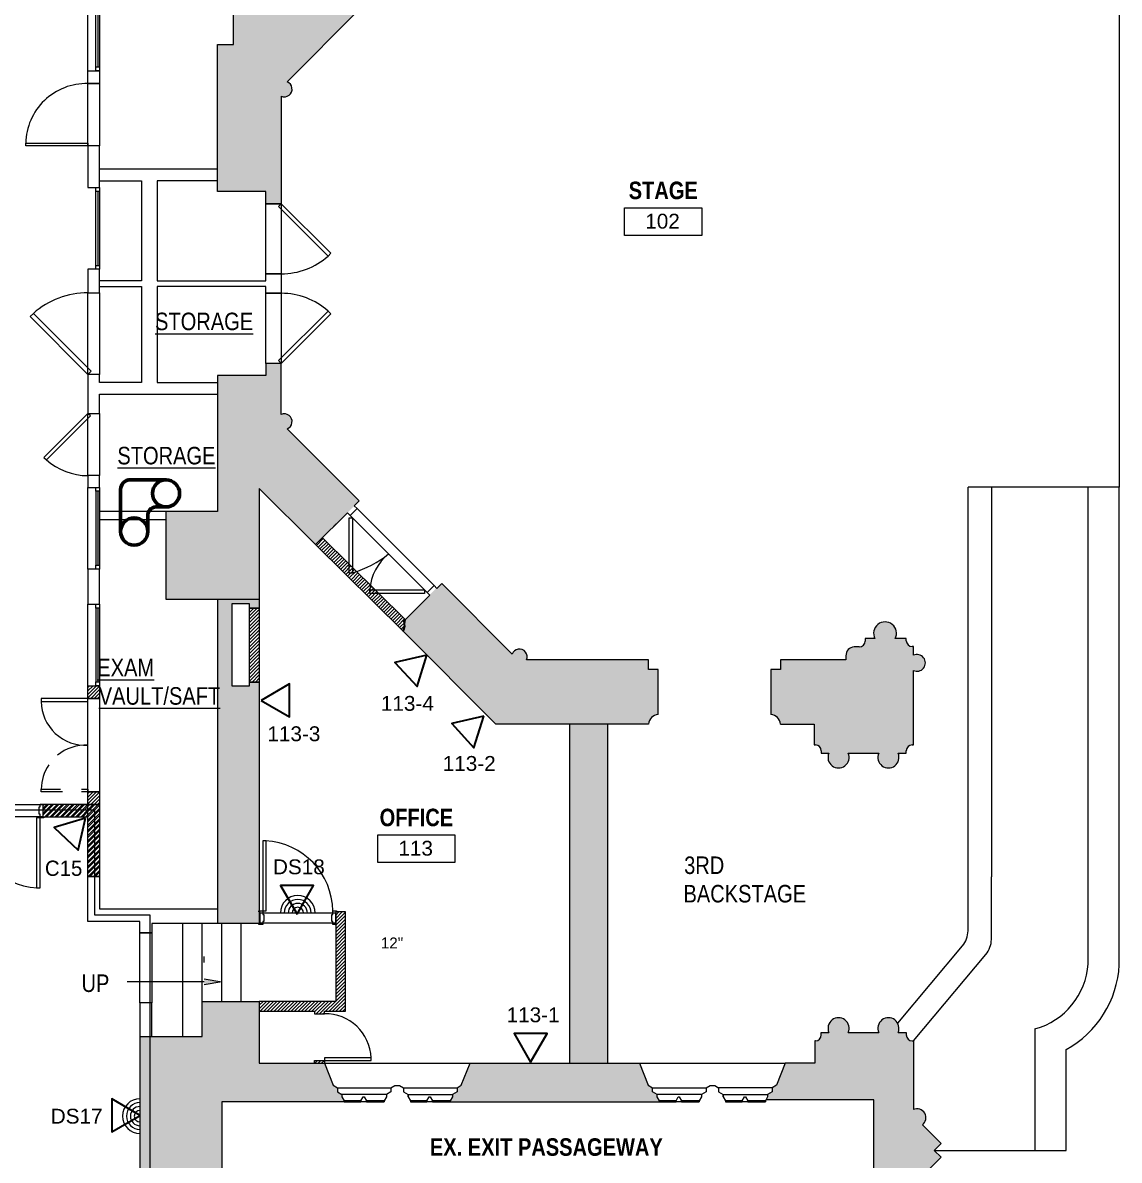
# Model space of a CAD drawing. Header units: inches. Extents: x 891 to 14187, y -1169 to 3232.
# Drawn here: x 5158 to 5721, y 1661 to 2245 of the extents above; entities that cross this region are included whole.
import ezdxf

# ---------------------------------------------------------------- set-up
doc = ezdxf.new("R2010")
doc.units = ezdxf.units.IN
doc.header["$MEASUREMENT"] = 0
doc.linetypes.add('IMPORT-IMPORT-HIDDEN2', pattern=[0.1875, 0.125, -0.0625])
doc.linetypes.add('IMPORT-IMPORT-PHANTOM2', pattern=[1.25, 0.625, -0.125, 0.125, -0.125, 0.125, -0.125])
doc.layers.add('_DROPS_IDFS', color=7, linetype='Continuous')
for name, color, linetype, lineweight in [('_OPTEC_LAYER', 1, 'Continuous', 30), ('A-ANNO-RM TAG', 7, 'Continuous', 9), ('A-DETL-WIDE', 214, 'Continuous', 50), ('A-DOOR', 7, 'Continuous', 9), ('A-DOOR-EXG', 7, 'Continuous', 9), ('A-DOOR-HEAD', 7, 'IMPORT-IMPORT-HIDDEN2', 9), ('A-Hatch', 7, 'Continuous', 9), ('A-HATCH-1HR', 7, 'Continuous', 9), ('A-HATCH-2 HR', 7, 'Continuous', 9), ('A-STAIR', 7, 'Continuous', 9), ('A-STAIR-EX_G', 7, 'Continuous', 9), ('A-WALL-INT NEW', 7, 'Continuous', 9), ('EX-EXT-CORE', 7, 'Continuous', 9), ('EX-Windows', 7, 'Continuous', 9), ('G-ANNO-TEXT', 7, 'Continuous', 9), ('MUC-LOW_WALL', 7, 'Continuous', 9), ('MUC-Text', 7, 'Continuous', 9), ('SPEAKER', 10, 'Continuous', 20), ('WALL TYPE', 7, 'IMPORT-IMPORT-PHANTOM2', 9)]:
    doc.layers.add(name, color=color, linetype=linetype, lineweight=lineweight)
doc.styles.add('Annotative', font='txt')
doc.styles.add('Arial', font='arial.ttf', dxfattribs={"height": 7.623})
doc.styles.add('Arial Narrow', font='ARIALN.TTF', dxfattribs={"height": 8.999982})
doc.styles.add('Arial Narrow_1', font='ARIALN.TTF', dxfattribs={"height": 6.042903})
doc.styles.add('Arial Narrow_B', font='ARIALNB.TTF', dxfattribs={"height": 9})
doc.styles.add('Arial_4', font='arial.ttf', dxfattribs={"height": 9})

msp = doc.modelspace()

# ---------------------------------------------------------------- hatches: boundary and pattern name
at = {"layer": 'A-Hatch'}
for points in [[(5290.75, 2151.89), (5290.75, 2207.09), (5291.69, 2206.83), (5292.66, 2206.81), (5293.61, 2207.02), (5294.48, 2207.45), (5295.22, 2208.08), (5295.79, 2208.87), (5296.15, 2209.77), (5296.28, 2210.73), (5296.18, 2211.7), (5295.85, 2212.61), (5295.3, 2213.42), (5294.58, 2214.07), (5293.72, 2214.52), (5330.33, 2251.13), (5310.02, 2271.43), (5309.45, 2270.84), (5308.76, 2270.41), (5307.98, 2270.17), (5307.17, 2270.12), (5306.37, 2270.28), (5305.63, 2270.63), (5305, 2271.14), (5304.52, 2271.8), (5285.9, 2253.18), (5285.9, 2283.46), (5272.14, 2283.46), (5272.14, 2325.46), (5285.9, 2325.46), (5285.9, 2544.95), (5323.83, 2544.95), (5323.83, 2562.95), (5216.35, 2562.95), (5216.35, 2435.89), (5266.14, 2435.89), (5266.14, 2267.64), (5235.83, 2267.64), (5235.83, 2249.64), (5266.14, 2249.64), (5266.14, 2233.64), (5257.96, 2233.64), (5257.96, 2158.19), (5282.75, 2158.19), (5282.75, 2151.89)], [(5257.96, 1948.77), (5279.45, 1948.77), (5279.45, 2005.68), (5308.32, 1976.81), (5330.75, 1999.24), (5293.72, 2036.27), (5294.58, 2036.72), (5295.3, 2037.37), (5295.85, 2038.18), (5296.18, 2039.09), (5296.28, 2040.06), (5296.15, 2041.02), (5295.79, 2041.92), (5295.22, 2042.71), (5294.48, 2043.34), (5293.61, 2043.77), (5292.66, 2043.98), (5291.69, 2043.95), (5290.75, 2043.69), (5290.75, 2069.89), (5282.75, 2069.89), (5282.75, 2063.6), (5257.96, 2063.6), (5257.96, 1993.77), (5231.35, 1993.77), (5231.35, 1948.77)], [(5401.09, 1884.61), (5479.42, 1884.61), (5479.72, 1885.83), (5480.27, 1886.96), (5481.07, 1887.93), (5482.06, 1888.7), (5483.2, 1889.23), (5484.42, 1889.49), (5484.42, 1912.62), (5479.42, 1912.62), (5479.42, 1917.62), (5416.82, 1917.62), (5417.08, 1918.56), (5417.11, 1919.53), (5416.9, 1920.48), (5416.47, 1921.35), (5415.84, 1922.09), (5415.05, 1922.66), (5414.15, 1923.02), (5413.19, 1923.15), (5412.22, 1923.05), (5411.31, 1922.72), (5410.5, 1922.17), (5409.85, 1921.45), (5409.39, 1920.59), (5373.18, 1956.81), (5370.67, 1954.3), (5370.52, 1954.46), (5366.98, 1950.92), (5367.13, 1950.77), (5353.59, 1937.23), (5354.04, 1936.46), (5354.31, 1935.6), (5354.38, 1934.72), (5354.26, 1933.83), (5353.95, 1933), (5353.46, 1932.25), (5354.56, 1931.15)], [(5279.45, 1782.11), (5279.45, 1906.21), (5274.45, 1906.21), (5274.45, 1904.21), (5265.24, 1904.21), (5265.24, 1946.45), (5274.45, 1946.45), (5274.45, 1944.2), (5279.45, 1944.2), (5279.45, 1948.77), (5257.96, 1948.77), (5257.96, 1782.11)], [(5602.84, 1862.04), (5604.17, 1862.21), (5605.42, 1862.69), (5606.51, 1863.47), (5607.37, 1864.49), (5607.96, 1865.69), (5608.23, 1867), (5608.18, 1868.34), (5607.8, 1869.62), (5612.03, 1869.62), (5612.03, 1870.9), (5612.14, 1871.67), (5612.44, 1872.4), (5612.91, 1873.02), (5613.53, 1873.49), (5614.26, 1873.79), (5615.03, 1873.9), (5615.67, 1873.9), (5615.67, 1912.13), (5616.7, 1911.79), (5617.78, 1911.73), (5618.84, 1911.93), (5619.82, 1912.39), (5620.65, 1913.08), (5621.29, 1913.95), (5621.68, 1914.96), (5621.82, 1916.03), (5621.68, 1917.1), (5621.29, 1918.11), (5620.65, 1918.98), (5619.82, 1919.67), (5618.84, 1920.13), (5617.78, 1920.34), (5616.7, 1920.27), (5615.67, 1919.94), (5615.67, 1924.45), (5615.03, 1924.45), (5614.26, 1924.55), (5613.53, 1924.85), (5612.91, 1925.33), (5612.44, 1925.95), (5612.14, 1926.67), (5612.03, 1927.45), (5612.03, 1928.53), (5606.3, 1928.53), (5606.81, 1929.93), (5606.96, 1931.43), (5606.72, 1932.91), (5606.11, 1934.28), (5605.17, 1935.45), (5603.97, 1936.35), (5602.58, 1936.91), (5601.09, 1937.1), (5599.6, 1936.91), (5598.21, 1936.35), (5597.01, 1935.45), (5596.07, 1934.28), (5595.47, 1932.91), (5595.22, 1931.43), (5595.37, 1929.93), (5595.88, 1928.53), (5590.87, 1928.53), (5590.87, 1927.25), (5590.77, 1926.48), (5590.47, 1925.75), (5589.99, 1925.13), (5589.37, 1924.66), (5588.65, 1924.36), (5587.87, 1924.25), (5585.3, 1924.25), (5584.16, 1924.06), (5583.11, 1923.58), (5582.21, 1922.86), (5581.52, 1921.93), (5581.09, 1920.85), (5580.94, 1919.71), (5580.94, 1917.62), (5547.42, 1917.62), (5547.42, 1912.62), (5542.42, 1912.62), (5542.42, 1889.49), (5543.65, 1889.23), (5544.79, 1888.7), (5545.78, 1887.93), (5546.58, 1886.96), (5547.13, 1885.83), (5547.42, 1884.61), (5564.61, 1884.61), (5564.61, 1873.9), (5565.31, 1873.9), (5566.09, 1873.79), (5566.81, 1873.49), (5567.43, 1873.02), (5567.91, 1872.4), (5568.21, 1871.67), (5568.31, 1870.9), (5568.31, 1869.62), (5572.22, 1869.62), (5571.84, 1868.34), (5571.79, 1867), (5572.06, 1865.69), (5572.65, 1864.49), (5573.52, 1863.47), (5574.61, 1862.69), (5575.85, 1862.21), (5577.18, 1862.04), (5578.51, 1862.21), (5579.76, 1862.69), (5580.85, 1863.47), (5581.71, 1864.49), (5582.3, 1865.69), (5582.57, 1867), (5582.52, 1868.34), (5582.14, 1869.62), (5597.88, 1869.62), (5597.5, 1868.34), (5597.45, 1867), (5597.72, 1865.69), (5598.31, 1864.49), (5599.18, 1863.47), (5600.27, 1862.69), (5601.51, 1862.21)], [(5439.11, 1710.33), (5458.61, 1710.33), (5458.61, 1884.61), (5439.11, 1884.61), (5439.11, 1829.34)], [(5218.11, 1632.03), (5260.11, 1632.03), (5260.11, 1690.47), (5323.1, 1690.47), (5323.1, 1690.98), (5321.91, 1693.04), (5321.91, 1694.38), (5319.55, 1695.75), (5319.55, 1697.81), (5317.38, 1699.06), (5312.89, 1710.33), (5279.45, 1710.33), (5279.45, 1742.11), (5250.11, 1742.11), (5250.11, 1724.11), (5218.11, 1724.11), (5218.11, 1703.91)], [(5595.33, 1638.88), (5602.24, 1638.88), (5602.24, 1650.08), (5606.52, 1645.79), (5607.59, 1646.45), (5608.78, 1646.85), (5610.03, 1646.98), (5611.28, 1646.82), (5612.46, 1646.39), (5613.51, 1645.71), (5629.87, 1662.06), (5626.33, 1665.6), (5629.87, 1669.13), (5620.28, 1678.72), (5621.08, 1679.49), (5621.67, 1680.43), (5622.01, 1681.48), (5622.09, 1682.58), (5621.91, 1683.67), (5621.47, 1684.69), (5620.79, 1685.57), (5619.93, 1686.26), (5618.92, 1686.72), (5617.83, 1686.93), (5616.73, 1686.87), (5615.67, 1686.54), (5615.67, 1721.9), (5615.03, 1721.9), (5614.26, 1722), (5613.53, 1722.3), (5612.91, 1722.77), (5612.44, 1723.4), (5612.14, 1724.12), (5612.03, 1724.9), (5612.03, 1726.17), (5607.8, 1726.17), (5608.18, 1727.45), (5608.23, 1728.79), (5607.96, 1730.1), (5607.37, 1731.3), (5606.51, 1732.32), (5605.42, 1733.1), (5604.17, 1733.59), (5602.84, 1733.75), (5601.51, 1733.59), (5600.27, 1733.1), (5599.18, 1732.32), (5598.31, 1731.3), (5597.72, 1730.1), (5597.45, 1728.79), (5597.5, 1727.45), (5597.88, 1726.17), (5582.14, 1726.17), (5582.52, 1727.45), (5582.57, 1728.79), (5582.3, 1730.1), (5581.71, 1731.3), (5580.85, 1732.32), (5579.76, 1733.1), (5578.51, 1733.59), (5577.18, 1733.75), (5575.85, 1733.59), (5574.61, 1733.1), (5573.52, 1732.32), (5572.65, 1731.3), (5572.06, 1730.1), (5571.79, 1728.79), (5571.84, 1727.45), (5572.22, 1726.17), (5568.31, 1726.17), (5568.31, 1724.9), (5568.21, 1724.12), (5567.91, 1723.4), (5567.43, 1722.77), (5566.81, 1722.3), (5566.09, 1722), (5564.99, 1721.9), (5564.99, 1710.33), (5549.77, 1710.33), (5545.27, 1699.06), (5543.11, 1697.81), (5543.11, 1695.75), (5540.74, 1694.38), (5540.74, 1693.04), (5539.87, 1691.52), (5595.33, 1691.52)], [(5485.1, 1690.47), (5485.1, 1690.98), (5483.91, 1693.04), (5483.91, 1694.38), (5481.55, 1695.75), (5481.55, 1697.81), (5479.38, 1699.06), (5474.89, 1710.33), (5387.77, 1710.33), (5383.27, 1699.06), (5381.11, 1697.81), (5381.11, 1695.75), (5378.74, 1694.38), (5378.74, 1693.04), (5377.56, 1690.98), (5377.56, 1690.47)]]:
    msp.add_hatch(color=9, dxfattribs=at).paths.add_polyline_path(points)
at = {"layer": 'MUC-Text'}
msp.add_hatch(color=8, dxfattribs=at).paths.add_polyline_path([(5251.11, 1750.69), (5260.11, 1752.19), (5251.11, 1753.69)])

# ---------------------------------------------------------------- linework, layer by layer
at = {"layer": '_DROPS_IDFS', "color": 1, "lineweight": 30}
for points in [[(5365.55, 1919.99), (5349.08, 1916.28), (5360.53, 1903.87)], [(5280.39, 1896.77), (5295.02, 1888.33), (5295.02, 1905.22)], [(5394.8, 1888.59), (5378.33, 1884.89), (5389.77, 1872.47)], [(5190.08, 1836.35), (5173.94, 1831.39), (5186.31, 1819.9)], [(5298.82, 1787.03), (5307.26, 1801.65), (5290.37, 1801.65)], [(5418.91, 1711), (5427.35, 1725.62), (5410.47, 1725.62)], [(5218.28, 1683.59), (5203.65, 1692.03), (5203.65, 1675.15)]]:
    msp.add_lwpolyline(points, close=True, dxfattribs=at)
at = {"layer": 'A-ANNO-RM TAG', "color": 9, "flags": 128}
for points in [[(5467.17, 2149.83), (5506.85, 2149.83), (5506.85, 2135.61), (5467.17, 2135.61)], [(5340.32, 1827.71), (5380, 1827.71), (5380, 1813.49), (5340.32, 1813.49)]]:
    msp.add_lwpolyline(points, close=True, dxfattribs=at)
at = {"layer": 'A-DETL-WIDE'}
for p, q in [((5208.15, 1983.52), (5208.15, 2005.12)), ((5231.49, 2010.12), (5213.15, 2010.12)), ((5231.49, 1996.12), (5226.29, 1996.12)), ((5222.15, 1983.52), (5222.15, 1991.28))]:
    msp.add_line(p, q, dxfattribs=at)
for centre in [(5231.49, 2003.12), (5215.15, 1983.52)]:
    msp.add_circle(centre, 7, dxfattribs=at)
for centre, radius, end in [((5213.15, 2005.12), 5, 180), ((5226.29, 1991.93), 4.19, 188.90696)]:
    msp.add_arc(centre, radius, 90, end, dxfattribs=at)
at = {"layer": 'A-DOOR', "color": 8}
for p, q in [((5159.35, 2181.64), (5159.35, 2182.96)), ((5159.35, 2182.96), (5191.35, 2182.96)), ((5191.35, 2181.64), (5159.35, 2181.64)), ((5191.35, 2182.96), (5191.35, 2181.64)), ((5167.35, 1897.72), (5167.35, 1896.2)), ((5191.35, 1897.72), (5167.35, 1897.72)), ((5167.35, 1896.2), (5191.35, 1896.2)), ((5191.35, 1896.2), (5191.35, 1897.72)), ((5167.35, 1849.72), (5167.35, 1851.24)), ((5167.35, 1851.24), (5177.19, 1851.24)), ((5178.22, 1849.72), (5167.35, 1849.72)), ((5191.35, 1849.72), (5188.03, 1849.72)), ((5188.07, 1851.24), (5191.35, 1851.24)), ((5191.35, 1851.24), (5191.35, 1849.72)), ((5166.21, 1838.26), (5166.21, 1842.01)), ((5166.21, 1842.01), (5166.72, 1842.01)), ((5166.72, 1842.01), (5166.72, 1843.51)), ((5166.72, 1843.51), (5168.72, 1843.51)), ((5168.72, 1843.01), (5168.22, 1843.01)), ((5168.22, 1843.01), (5168.22, 1837.01)), ((5168.72, 1843.51), (5168.72, 1843.01)), ((5164.97, 1836.51), (5164.97, 1800.51)), ((5166.72, 1836.51), (5164.97, 1836.51)), ((5166.72, 1838.26), (5166.21, 1838.26)), ((5166.72, 1836.51), (5166.72, 1838.26)), ((5168.72, 1836.51), (5166.72, 1836.51)), ((5166.72, 1800.51), (5166.72, 1836.51)), ((5168.22, 1837.01), (5168.72, 1837.01)), ((5168.72, 1837.01), (5168.72, 1836.51)), ((5170.72, 1837.07), (5170.72, 1836.95)), ((5164.97, 1800.51), (5166.72, 1800.51)), ((5336.89, 1713.07), (5312.89, 1713.07)), ((5312.89, 1713.07), (5312.89, 1711.72)), ((5336.89, 1711.72), (5336.89, 1713.07)), ((5312.89, 1711.72), (5336.89, 1711.72))]:
    msp.add_line(p, q, dxfattribs=at)
at = {"layer": 'A-DOOR', "color": 55, "lineweight": 13}
for p, q in [((5164.97, 1836.51), (5164.97, 1800.51)), ((5166.72, 1836.51), (5164.97, 1836.51)), ((5166.72, 1800.51), (5166.72, 1836.51)), ((5164.97, 1800.51), (5166.72, 1800.51))]:
    msp.add_line(p, q, dxfattribs=at)
at = {"layer": 'A-DOOR', "color": 8, "flags": 128}
for points in [[(5282.95, 1788.61), (5282.95, 1824.61), (5281.2, 1824.61), (5281.2, 1788.61)], [(5279.7, 1782.11), (5279.7, 1788.11), (5279.2, 1788.11), (5279.2, 1788.61), (5281.2, 1788.61), (5281.2, 1786.86), (5281.71, 1786.86), (5281.71, 1783.11), (5281.2, 1783.11), (5281.2, 1781.61), (5279.2, 1781.61), (5279.2, 1782.11)], [(5319.2, 1788.61), (5319.2, 1788.11), (5318.7, 1788.11), (5318.7, 1782.11), (5319.2, 1782.11), (5319.2, 1781.61), (5317.2, 1781.61), (5317.2, 1783.11), (5316.69, 1783.11), (5316.69, 1786.86), (5317.2, 1786.86), (5317.2, 1788.61)]]:
    msp.add_lwpolyline(points, close=True, dxfattribs=at)
at = {"layer": 'A-DOOR', "color": 55, "lineweight": 13, "flags": 128}
msp.add_lwpolyline([(5282.95, 1788.61), (5282.95, 1824.61), (5281.2, 1824.61), (5281.2, 1788.61)], close=True, dxfattribs=at)
at = {"layer": 'A-DOOR', "color": 8}
for centre, radius, start, end in [((5190.62, 2182.38), 31.27, 88.65486, 178.94254), ((5190.07, 1896.4), 22.72, 180.5083, 273.23765), ((5190.07, 1851.04), 22.72, 86.76235, 129.40108), ((5190.07, 1851.04), 22.72, 146.22138, 179.4917), ((5167.22, 1836.96), 36.5, 180.70475, 266.87009), ((5280.71, 1788.16), 36.5, 0.70475, 86.87009), ((5313.53, 1712.36), 23.37, 1.7316, 91.57454)]:
    msp.add_arc(centre, radius, start, end, dxfattribs=at)
at = {"layer": 'A-DOOR-EXG', "color": 8}
for p, q in [((5327.53, 1990.37), (5325.53, 1990.37)), ((5325.53, 1990.37), (5325.53, 1962.37)), ((5327.53, 1962.37), (5327.53, 1990.37)), ((5325.53, 1962.37), (5327.53, 1962.37)), ((5336.3, 1951.6), (5336.3, 1953.6)), ((5336.3, 1953.6), (5364.3, 1953.6)), ((5364.3, 1953.6), (5364.3, 1951.6)), ((5364.3, 1951.6), (5336.3, 1951.6))]:
    msp.add_line(p, q, dxfattribs=at)
at = {"layer": 'A-DOOR-EXG', "color": 8, "flags": 128}
for points in [[(5290.75, 2151.89), (5316.21, 2126.44), (5314.8, 2125.02), (5289.34, 2150.48)], [(5290.75, 2151.89), (5316.21, 2126.44), (5314.8, 2125.02), (5289.34, 2150.48)], [(5191.35, 2064.22), (5161.65, 2093.92), (5163.3, 2095.57), (5193, 2065.87)]]:
    msp.add_lwpolyline(points, close=True, dxfattribs=at)
at = {"layer": 'A-DOOR-EXG', "color": 8}
for points in [[(5290.75, 2069.89), (5316.21, 2095.35), (5314.8, 2096.76), (5289.34, 2071.31)], [(5191.35, 2044.22), (5168.72, 2021.59), (5169.98, 2020.34), (5192.61, 2042.96)]]:
    msp.add_lwpolyline(points, close=True, dxfattribs=at)
for centre, radius, start, end in [((5290.68, 2152.32), 36.43, 270.12377, 311.46533), ((5290.68, 2152.32), 36.43, 270.12377, 311.46533), ((5191.44, 2063.72), 42.5, 90.12377, 131.46533), ((5290.68, 2069.47), 36.43, 48.53467, 89.87623), ((5191.42, 2044.6), 32.38, 228.53467, 269.87623), ((5311.92, 2014.61), 54.53, 286.64198, 308.57709), ((5361.01, 1952.38), 24.73, 127.59311, 177.18783)]:
    msp.add_arc(centre, radius, start, end, dxfattribs=at)
at = {"layer": 'A-DOOR-HEAD', "color": 8, "linetype": 'Continuous'}
for p, q in [((5191.35, 2213.64), (5197.35, 2213.64)), ((5191.35, 2181.64), (5191.35, 2213.64)), ((5197.35, 2213.64), (5197.35, 2181.64)), ((5197.35, 2181.64), (5191.35, 2181.64)), ((5282.8, 2151.89), (5290.75, 2151.89)), ((5282.8, 2115.89), (5282.8, 2151.89)), ((5290.75, 2151.89), (5290.75, 2115.89)), ((5290.75, 2115.89), (5282.8, 2115.89)), ((5191.35, 2106.22), (5197.35, 2106.22)), ((5191.35, 2064.22), (5191.35, 2106.22)), ((5197.35, 2106.22), (5197.35, 2064.22)), ((5282.75, 2105.89), (5290.75, 2105.89)), ((5282.75, 2069.89), (5282.75, 2105.89)), ((5290.75, 2105.89), (5290.75, 2069.89)), ((5290.75, 2069.89), (5282.75, 2069.89)), ((5197.35, 2064.22), (5191.35, 2064.22)), ((5191.35, 2044.22), (5197.35, 2044.22)), ((5191.35, 2012.22), (5191.35, 2044.22)), ((5197.35, 2044.22), (5197.35, 2012.22)), ((5197.35, 2012.22), (5191.35, 2012.22)), ((5329.66, 1995.32), (5326.12, 1991.78)), ((5369.25, 1955.72), (5329.66, 1995.32)), ((5326.12, 1991.78), (5365.72, 1952.18)), ((5365.72, 1952.18), (5369.25, 1955.72)), ((5191.35, 1897.72), (5197.35, 1897.72)), ((5191.35, 1849.72), (5191.35, 1897.72)), ((5197.35, 1897.72), (5197.35, 1849.72)), ((5197.35, 1849.72), (5191.35, 1849.72)), ((5093.24, 1843.22), (5168.22, 1843.22)), ((5168.22, 1843.22), (5168.22, 1837.01)), ((5168.22, 1837.01), (5093.24, 1837.01)), ((5218.11, 1777.38), (5224.11, 1777.38)), ((5218.11, 1741.38), (5218.11, 1777.38)), ((5224.11, 1777.38), (5224.11, 1741.38)), ((5224.11, 1741.38), (5218.11, 1741.38))]:
    msp.add_line(p, q, dxfattribs=at)
at = {"layer": 'A-DOOR-HEAD', "color": 8, "linetype": 'Continuous', "flags": 128}
msp.add_lwpolyline([(5318.7, 1782.54), (5318.7, 1787.54), (5279.7, 1787.54), (5279.7, 1782.54)], close=True, dxfattribs=at)
at = {"layer": 'A-HATCH-1HR', "color": 8}
for p, q in [((5308.79, 1976.34), (5312.33, 1979.88)), ((5309.68, 1975.46), (5313.22, 1979)), ((5310.57, 1974.59), (5314.11, 1978.12)), ((5311.46, 1973.71), (5315, 1977.24)), ((5312.35, 1972.83), (5315.89, 1976.37)), ((5313.24, 1971.95), (5316.78, 1975.49)), ((5314.13, 1971.07), (5317.67, 1974.61)), ((5315.02, 1970.2), (5318.56, 1973.73)), ((5315.91, 1969.32), (5319.45, 1972.85)), ((5316.8, 1968.44), (5320.34, 1971.97)), ((5317.69, 1967.56), (5321.23, 1971.1)), ((5318.58, 1966.68), (5322.12, 1970.22)), ((5319.47, 1965.8), (5323.01, 1969.34)), ((5320.36, 1964.93), (5323.89, 1968.46)), ((5321.25, 1964.05), (5324.78, 1967.58)), ((5322.14, 1963.17), (5325.67, 1966.71)), ((5323.03, 1962.29), (5326.56, 1965.83)), ((5323.92, 1961.41), (5327.45, 1964.95)), ((5324.81, 1960.53), (5328.34, 1964.07)), ((5325.7, 1959.66), (5329.23, 1963.19)), ((5326.59, 1958.78), (5330.12, 1962.31)), ((5327.48, 1957.9), (5331.01, 1961.44)), ((5328.37, 1957.02), (5331.9, 1960.56)), ((5329.25, 1956.14), (5332.79, 1959.68)), ((5330.14, 1955.27), (5333.68, 1958.8)), ((5331.03, 1954.39), (5334.57, 1957.92)), ((5331.92, 1953.51), (5335.46, 1957.04)), ((5332.81, 1952.63), (5336.35, 1956.17)), ((5333.7, 1951.75), (5337.24, 1955.29)), ((5334.59, 1950.87), (5338.13, 1954.41)), ((5335.48, 1950), (5339.02, 1953.53)), ((5336.37, 1949.12), (5339.91, 1952.65)), ((5337.26, 1948.24), (5340.8, 1951.78)), ((5338.15, 1947.36), (5341.69, 1950.9)), ((5339.04, 1946.48), (5342.58, 1950.02)), ((5339.93, 1945.61), (5343.46, 1949.14)), ((5340.82, 1944.73), (5344.35, 1948.26)), ((5341.71, 1943.85), (5345.24, 1947.38)), ((5342.6, 1942.97), (5346.13, 1946.51)), ((5274.45, 1943.77), (5274.88, 1944.2)), ((5274.45, 1942), (5276.65, 1944.2)), ((5274.45, 1940.23), (5278.42, 1944.2)), ((5274.45, 1938.46), (5279.45, 1943.46)), ((5274.45, 1936.7), (5279.45, 1941.7)), ((5343.49, 1942.09), (5347.02, 1945.63)), ((5344.38, 1941.21), (5347.91, 1944.75)), ((5345.27, 1940.34), (5348.8, 1943.87)), ((5346.16, 1939.46), (5349.69, 1942.99)), ((5347.05, 1938.58), (5350.58, 1942.12)), ((5347.94, 1937.7), (5351.47, 1941.24)), ((5348.83, 1936.82), (5352.36, 1940.36)), ((5274.45, 1934.93), (5279.45, 1939.93)), ((5274.45, 1933.16), (5279.45, 1938.16)), ((5274.45, 1931.39), (5279.45, 1936.39)), ((5274.45, 1929.63), (5279.45, 1934.63)), ((5349.71, 1935.95), (5353.25, 1939.48)), ((5350.6, 1935.07), (5354.14, 1938.6)), ((5351.49, 1934.19), (5354.34, 1937.04)), ((5352.38, 1933.31), (5353.94, 1934.87)), ((5274.45, 1927.86), (5279.45, 1932.86)), ((5274.45, 1926.09), (5279.45, 1931.09)), ((5274.45, 1924.32), (5279.45, 1929.32)), ((5353.27, 1932.43), (5353.54, 1932.7)), ((5274.45, 1922.55), (5279.45, 1927.55)), ((5274.45, 1920.79), (5279.45, 1925.79)), ((5274.45, 1919.02), (5279.45, 1924.02)), ((5274.45, 1917.25), (5279.45, 1922.25)), ((5274.45, 1915.48), (5279.45, 1920.48)), ((5274.45, 1913.72), (5279.45, 1918.72)), ((5274.45, 1911.95), (5279.45, 1916.95)), ((5274.45, 1910.18), (5279.45, 1915.18)), ((5274.45, 1908.41), (5279.45, 1913.41)), ((5274.45, 1906.64), (5279.45, 1911.64)), ((5275.78, 1906.21), (5279.45, 1909.88)), ((5277.55, 1906.21), (5279.45, 1908.11)), ((5279.32, 1906.21), (5279.45, 1906.34)), ((5191.35, 1903.38), (5192.19, 1904.22)), ((5191.35, 1901.61), (5193.96, 1904.22)), ((5191.35, 1899.85), (5195.73, 1904.22)), ((5191.35, 1898.08), (5197.35, 1904.08)), ((5192.76, 1897.72), (5197.35, 1902.31)), ((5194.53, 1897.72), (5197.35, 1900.54)), ((5196.3, 1897.72), (5197.35, 1898.77)), ((5191.35, 1848.88), (5192.19, 1849.72)), ((5191.35, 1847.11), (5193.96, 1849.72)), ((5191.35, 1845.35), (5195.73, 1849.72)), ((5191.35, 1843.58), (5197.35, 1849.58)), ((5192.76, 1843.22), (5197.35, 1847.81)), ((5194.53, 1843.22), (5197.35, 1846.04)), ((5196.3, 1843.22), (5197.35, 1844.27)), ((5318.7, 1786.49), (5320.32, 1788.11)), ((5318.7, 1784.72), (5322.09, 1788.11)), ((5318.7, 1782.96), (5323.7, 1787.96)), ((5318.7, 1779.42), (5323.7, 1784.42)), ((5318.7, 1777.65), (5323.7, 1782.65)), ((5319.2, 1781.69), (5323.7, 1786.19)), ((5318.7, 1781.19), (5319.13, 1781.61)), ((5318.7, 1775.89), (5323.7, 1780.89)), ((5318.7, 1774.12), (5323.7, 1779.12)), ((5318.7, 1772.35), (5323.7, 1777.35)), ((5318.7, 1770.58), (5323.7, 1775.58)), ((5318.7, 1768.81), (5323.7, 1773.81)), ((5318.7, 1767.05), (5323.7, 1772.05)), ((5318.7, 1765.28), (5323.7, 1770.28)), ((5318.7, 1763.51), (5323.7, 1768.51)), ((5318.7, 1761.74), (5323.7, 1766.74)), ((5318.7, 1759.98), (5323.7, 1764.98)), ((5318.7, 1758.21), (5323.7, 1763.21)), ((5318.7, 1756.44), (5323.7, 1761.44)), ((5318.7, 1754.67), (5323.7, 1759.67)), ((5318.7, 1752.91), (5323.7, 1757.91)), ((5318.7, 1751.14), (5323.7, 1756.14)), ((5318.7, 1749.37), (5323.7, 1754.37)), ((5318.7, 1747.6), (5323.7, 1752.6)), ((5318.7, 1745.83), (5323.7, 1750.83)), ((5318.7, 1744.07), (5323.7, 1749.07)), ((5318.7, 1742.3), (5323.7, 1747.3)), ((5279.45, 1741.94), (5279.63, 1742.11)), ((5279.45, 1740.17), (5281.39, 1742.11)), ((5279.45, 1738.4), (5283.16, 1742.11)), ((5279.93, 1737.11), (5284.93, 1742.11)), ((5281.7, 1737.11), (5286.7, 1742.11)), ((5283.47, 1737.11), (5288.47, 1742.11)), ((5285.23, 1737.11), (5290.23, 1742.11)), ((5287, 1737.11), (5292, 1742.11)), ((5288.77, 1737.11), (5293.77, 1742.11)), ((5290.54, 1737.11), (5295.54, 1742.11)), ((5292.3, 1737.11), (5297.3, 1742.11)), ((5294.07, 1737.11), (5299.07, 1742.11)), ((5295.84, 1737.11), (5300.84, 1742.11)), ((5297.61, 1737.11), (5302.61, 1742.11)), ((5299.38, 1737.11), (5304.38, 1742.11)), ((5301.14, 1737.11), (5306.14, 1742.11)), ((5302.91, 1737.11), (5307.91, 1742.11)), ((5304.68, 1737.11), (5309.68, 1742.11)), ((5306.45, 1737.11), (5311.45, 1742.11)), ((5307.89, 1736.79), (5313.21, 1742.11)), ((5308.59, 1735.72), (5314.98, 1742.11)), ((5310.36, 1735.72), (5316.75, 1742.11)), ((5313.52, 1737.11), (5318.52, 1742.11)), ((5315.29, 1737.11), (5323.7, 1745.53)), ((5317.05, 1737.11), (5323.7, 1743.76)), ((5318.82, 1737.11), (5323.7, 1742)), ((5312.12, 1735.72), (5312.89, 1736.49)), ((5320.59, 1737.11), (5323.7, 1740.23)), ((5322.36, 1737.11), (5323.7, 1738.46)), ((5307.95, 1710.33), (5309.34, 1711.72)), ((5309.71, 1710.33), (5311.11, 1711.72)), ((5311.48, 1710.33), (5312.87, 1711.72))]:
    msp.add_line(p, q, dxfattribs=at)
at = {"layer": 'A-HATCH-2 HR', "color": 8}
for p, q in [((5168.22, 1841.3), (5170.14, 1843.22)), ((5168.22, 1838.65), (5172.8, 1843.22)), ((5168.22, 1840.42), (5171.03, 1843.22)), ((5168.22, 1837.77), (5173.68, 1843.22)), ((5169.23, 1837.01), (5175.45, 1843.22)), ((5170.12, 1837.01), (5176.33, 1843.22)), ((5171.89, 1837.01), (5178.1, 1843.22)), ((5172.77, 1837.01), (5178.98, 1843.22)), ((5174.54, 1837.01), (5180.75, 1843.22)), ((5175.42, 1837.01), (5181.64, 1843.22)), ((5177.19, 1837.01), (5183.4, 1843.22)), ((5178.07, 1837.01), (5184.29, 1843.22)), ((5179.84, 1837.01), (5186.05, 1843.22)), ((5180.72, 1837.01), (5186.94, 1843.22)), ((5182.49, 1837.01), (5188.71, 1843.22)), ((5183.38, 1837.01), (5189.59, 1843.22)), ((5185.14, 1837.01), (5191.35, 1843.21)), ((5186.03, 1837.01), (5191.35, 1842.33)), ((5191.35, 1843.21), (5191.36, 1843.22)), ((5191.35, 1840.56), (5194.01, 1843.22)), ((5191.35, 1837.91), (5196.66, 1843.22)), ((5191.35, 1842.33), (5192.24, 1843.22)), ((5191.35, 1839.68), (5194.89, 1843.22)), ((5191.35, 1837.03), (5197.35, 1843.03)), ((5191.35, 1835.26), (5197.35, 1841.26)), ((5187.8, 1837.01), (5191.35, 1840.56)), ((5188.68, 1837.01), (5191.35, 1839.68)), ((5190.45, 1837.01), (5191.35, 1837.91)), ((5191.33, 1837.01), (5191.35, 1837.03)), ((5191.35, 1834.37), (5197.35, 1840.37)), ((5191.35, 1832.61), (5197.35, 1838.61)), ((5191.35, 1831.72), (5197.35, 1837.72)), ((5191.35, 1829.96), (5197.35, 1835.96)), ((5191.35, 1829.07), (5197.35, 1835.07)), ((5191.35, 1827.3), (5197.35, 1833.3)), ((5191.35, 1826.42), (5197.35, 1832.42)), ((5191.35, 1824.65), (5197.35, 1830.65)), ((5191.35, 1823.77), (5197.35, 1829.77)), ((5191.35, 1822), (5197.35, 1828)), ((5191.35, 1821.12), (5197.35, 1827.12)), ((5191.35, 1819.35), (5197.35, 1825.35)), ((5191.35, 1818.46), (5197.35, 1824.46)), ((5191.35, 1816.7), (5197.35, 1822.7)), ((5191.35, 1815.81), (5197.35, 1821.81)), ((5191.35, 1814.05), (5197.35, 1820.05)), ((5191.35, 1813.16), (5197.35, 1819.16)), ((5191.35, 1811.39), (5197.35, 1817.39)), ((5191.35, 1810.51), (5197.35, 1816.51)), ((5191.35, 1808.74), (5197.35, 1814.74)), ((5191.35, 1807.86), (5197.35, 1813.86)), ((5191.48, 1806.22), (5197.35, 1812.09)), ((5192.37, 1806.22), (5197.35, 1811.21)), ((5194.13, 1806.22), (5197.35, 1809.44)), ((5195.02, 1806.22), (5197.35, 1808.55)), ((5196.78, 1806.22), (5197.35, 1806.79))]:
    msp.add_line(p, q, dxfattribs=at)
at = {"layer": 'A-STAIR', "color": 8}
for p, q in [((5721.48, 2588.13), (5721.48, 2006.23)), ((5721.48, 2006.23), (5643.74, 2006.23))]:
    msp.add_line(p, q, dxfattribs=at)
at = {"layer": 'A-STAIR-EX_G', "color": 8}
for p, q in [((5643.74, 1818.08), (5643.74, 2006.23)), ((5655.74, 2006.23), (5655.74, 1806.18)), ((5705.48, 1794.11), (5705.48, 2006.23)), ((5721.48, 1782.11), (5721.48, 2006.23)), ((5643.74, 1778.39), (5643.74, 1818.08)), ((5655.74, 1774.02), (5655.74, 1806.11)), ((5705.48, 1761.42), (5705.48, 1794.11)), ((5240.11, 1724.11), (5240.11, 1782.11)), ((5250.11, 1742.11), (5250.11, 1782.11)), ((5260.11, 1742.11), (5260.11, 1782.11)), ((5270.11, 1742.11), (5270.11, 1782.11)), ((5721.48, 1760.95), (5721.48, 1782.11)), ((5607.59, 1730.93), (5640.94, 1770.67)), ((5615.67, 1721.9), (5652.94, 1766.31)), ((5678.16, 1728.03), (5678.16, 1665.6)), ((5694.16, 1665.6), (5694.16, 1717.36)), ((5626.33, 1665.6), (5694.16, 1665.6))]:
    msp.add_line(p, q, dxfattribs=at)
for centre, radius, start, end in [((5631.74, 1778.39), 12, 320, 0), ((5643.74, 1774.02), 12, 320, 0), ((5668.51, 1763.8), 37.05, 285.09294, 356.31133), ((5668.51, 1763.8), 53.05, 298.90993, 356.91747)]:
    msp.add_arc(centre, radius, start, end, dxfattribs=at)
at = {"layer": 'A-WALL-INT NEW', "color": 135, "lineweight": 20}
for p, q in [((5319, 1987.48), (5317.58, 1986.07)), ((5356.99, 1928.71), (5353.46, 1932.25))]:
    msp.add_line(p, q, dxfattribs=at)
at = {"layer": 'A-WALL-INT NEW', "color": 8}
for p, q in [((5311.86, 1980.34), (5308.32, 1976.81)), ((5308.32, 1976.81), (5353.46, 1932.25)), ((5308.32, 1976.81), (5353.46, 1932.25)), ((5311.83, 1980.37), (5354.56, 1938.19)), ((5354.56, 1938.19), (5311.86, 1980.34)), ((5274.45, 1944.2), (5279.45, 1944.2)), ((5274.45, 1906.21), (5274.45, 1944.2)), ((5279.45, 1944.2), (5279.45, 1906.21)), ((5353.46, 1932.25), (5354.56, 1938.19)), ((5279.45, 1906.21), (5274.45, 1906.21)), ((5191.35, 1904.22), (5197.35, 1904.22)), ((5191.35, 1897.72), (5191.35, 1904.22)), ((5197.35, 1904.22), (5197.35, 1897.72)), ((5197.35, 1897.72), (5191.35, 1897.72)), ((5191.35, 1843.22), (5191.35, 1849.72)), ((5191.35, 1849.72), (5197.35, 1849.72)), ((5197.35, 1849.72), (5197.35, 1843.22)), ((5191.35, 1843.22), (5168.22, 1843.22)), ((5168.22, 1843.22), (5168.22, 1837.01)), ((5187.16, 1843.22), (5197.35, 1843.22)), ((5197.35, 1843.22), (5191.35, 1843.22)), ((5191.35, 1837.01), (5191.35, 1843.22)), ((5191.35, 1806.22), (5191.35, 1843.22)), ((5191.35, 1843.22), (5197.35, 1843.22)), ((5197.35, 1843.22), (5197.35, 1806.22)), ((5168.22, 1837.01), (5191.35, 1837.01)), ((5197.35, 1806.22), (5191.35, 1806.22)), ((5323.7, 1788.11), (5318.7, 1788.11)), ((5318.7, 1788.11), (5318.7, 1742.11)), ((5323.7, 1737.11), (5323.7, 1788.11)), ((5318.7, 1742.11), (5279.45, 1742.11)), ((5279.45, 1737.11), (5307.89, 1737.11)), ((5307.89, 1737.11), (5307.89, 1735.72)), ((5307.89, 1735.72), (5312.89, 1735.72)), ((5312.89, 1735.72), (5312.89, 1737.11)), ((5312.89, 1737.11), (5323.7, 1737.11)), ((5307.89, 1710.33), (5307.89, 1711.72)), ((5307.89, 1711.72), (5312.89, 1711.72)), ((5312.89, 1711.72), (5312.89, 1710.33))]:
    msp.add_line(p, q, dxfattribs=at)
at = {"layer": 'EX-EXT-CORE', "color": 8}
for p, q in [((5257.96, 2169.64), (5197.35, 2169.64)), ((5257.96, 1948.77), (5257.96, 1782.11)), ((5587.87, 1924.25), (5585.3, 1924.25)), ((5439.11, 1710.33), (5439.11, 1884.61)), ((5458.61, 1710.33), (5458.61, 1884.61)), ((5582.14, 1869.62), (5597.88, 1869.62)), ((5191.35, 1843.22), (5197.35, 1843.22)), ((5582.14, 1726.17), (5597.88, 1726.17))]:
    msp.add_line(p, q, dxfattribs=at)
at = {"layer": 'EX-EXT-CORE', "color": 8, "flags": 128}
for points in [[(5290.75, 2151.89), (5282.75, 2151.89), (5282.75, 2158.19), (5257.96, 2158.19), (5257.96, 2233.64), (5266.14, 2233.64), (5266.14, 2249.64), (5235.83, 2249.64), (5235.83, 2267.64), (5266.14, 2267.64), (5266.14, 2435.89), (5216.35, 2435.89), (5216.35, 2562.95), (5323.83, 2562.95), (5323.83, 2544.95), (5285.9, 2544.95), (5285.9, 2325.46), (5272.14, 2325.46), (5272.14, 2283.46), (5285.9, 2283.46), (5285.9, 2253.18), (5304.52, 2271.8)], [(5293.72, 2214.52), (5330.33, 2251.13), (5310.02, 2271.43)], [(5290.75, 2207.09), (5290.75, 2151.89), (5282.8, 2151.89)], [(5197.35, 2163.64), (5218.95, 2163.64), (5218.95, 2112.34), (5197.35, 2112.34)], [(5257.96, 2163.64), (5226.95, 2163.64), (5226.95, 2112.34), (5282.75, 2112.34), (5282.75, 2115.89), (5290.75, 2115.89), (5290.75, 2105.89), (5282.75, 2105.89), (5282.75, 2109.44), (5226.95, 2109.44), (5226.95, 2060.06), (5257.96, 2060.06)], [(5197.35, 2118.31), (5191.35, 2118.31), (5191.35, 2106.22), (5197.35, 2106.22), (5197.35, 2118.24)], [(5197.35, 2109.44), (5218.95, 2109.44), (5218.95, 2060.06), (5197.35, 2060.06), (5197.35, 2064.22), (5191.35, 2064.22), (5191.35, 2044.22), (5197.35, 2044.22), (5197.35, 2054.06), (5257.96, 2054.06)], [(5290.75, 2043.69), (5290.75, 2069.89), (5282.75, 2069.89), (5282.75, 2063.6), (5257.96, 2063.6), (5257.96, 2060.06), (5257.96, 1993.77), (5197.35, 1993.77), (5197.35, 1989.77), (5231.35, 1989.77)], [(5293.72, 2036.27), (5330.75, 1999.24), (5328.24, 1996.73), (5329.66, 1995.32), (5326.12, 1991.78), (5324.71, 1993.19), (5308.32, 1976.81), (5279.45, 2005.68), (5279.45, 1944.2), (5274.45, 1944.2), (5274.45, 1946.45), (5265.24, 1946.45), (5265.24, 1904.21), (5274.45, 1904.21), (5274.45, 1906.21), (5279.45, 1906.21), (5279.45, 1782.11), (5224.11, 1782.11), (5224.11, 1777.38), (5218.11, 1777.38), (5218.11, 1783.11), (5191.35, 1783.11), (5191.35, 1806.22), (5197.35, 1806.22), (5197.35, 1789.61), (5257.96, 1789.61)], [(5231.35, 1993.77), (5231.35, 1948.77), (5279.45, 1948.77)], [(5409.39, 1920.59), (5373.18, 1956.81), (5370.67, 1954.3), (5369.25, 1955.72), (5365.72, 1952.18), (5367.13, 1950.77), (5353.59, 1937.23)], [(5479.42, 1884.61), (5401.09, 1884.61), (5353.46, 1932.25)], [(5595.88, 1928.53), (5590.87, 1928.53), (5590.87, 1927.25)], [(5612.03, 1927.45), (5612.03, 1928.53), (5606.3, 1928.53)], [(5615.67, 1919.94), (5615.67, 1924.45), (5615.03, 1924.45)], [(5484.42, 1889.49), (5484.42, 1912.62), (5479.42, 1912.62), (5479.42, 1917.62), (5416.82, 1917.62)], [(5580.94, 1919.71), (5580.94, 1917.62), (5547.42, 1917.62), (5547.42, 1912.62), (5542.42, 1912.62), (5542.42, 1889.49)], [(5615.03, 1873.9), (5615.67, 1873.9), (5615.67, 1912.13)], [(5547.42, 1884.61), (5564.61, 1884.61), (5564.61, 1873.9), (5565.31, 1873.9)], [(5568.31, 1870.9), (5568.31, 1869.62), (5572.22, 1869.62)], [(5607.8, 1869.62), (5612.03, 1869.62), (5612.03, 1870.9)], [(5218.11, 1724.11), (5250.11, 1724.11), (5250.11, 1742.11), (5279.45, 1742.11), (5279.45, 1710.33), (5312.89, 1710.33), (5317.38, 1699.06), (5319.55, 1697.81), (5347.12, 1697.81), (5349.14, 1698.98), (5351.52, 1698.98), (5353.54, 1697.81), (5381.11, 1697.81), (5383.27, 1699.06), (5387.77, 1710.33), (5474.89, 1710.33), (5479.38, 1699.06), (5481.55, 1697.81), (5509.12, 1697.81), (5511.14, 1698.98), (5513.52, 1698.98), (5515.54, 1697.81)], [(5224.11, 1724.11), (5224.11, 1741.38), (5218.11, 1741.38), (5218.11, 1625.06), (5224.11, 1625.06), (5224.11, 1632.03)], [(5568.31, 1724.9), (5568.31, 1726.17), (5572.22, 1726.17)], [(5607.8, 1726.17), (5612.03, 1726.17), (5612.03, 1724.9)], [(5565.31, 1721.9), (5564.99, 1721.9), (5564.99, 1710.33), (5549.77, 1710.33), (5545.27, 1699.06), (5543.11, 1697.81), (5515.54, 1697.81), (5515.54, 1695.75), (5517.9, 1694.38), (5540.74, 1694.38), (5540.74, 1693.04), (5539.56, 1690.98), (5539.56, 1690.47)], [(5615.03, 1721.9), (5615.67, 1721.9), (5615.67, 1686.54)], [(5319.55, 1697.81), (5319.55, 1695.75), (5321.91, 1694.38), (5321.91, 1693.04), (5323.1, 1690.98), (5323.1, 1690.47), (5260.11, 1690.47), (5260.11, 1632.03), (5218.11, 1632.03)], [(5347.12, 1697.81), (5347.12, 1695.75), (5344.75, 1694.38), (5321.91, 1694.38)], [(5353.54, 1697.81), (5353.54, 1695.75), (5355.9, 1694.38), (5378.74, 1694.38), (5378.74, 1693.04), (5377.56, 1690.98), (5377.56, 1690.47), (5485.1, 1690.47), (5485.1, 1690.98), (5483.91, 1693.04), (5483.91, 1694.38), (5481.55, 1695.75), (5481.55, 1697.81)], [(5381.11, 1697.81), (5381.11, 1695.75), (5378.74, 1694.38), (5378.74, 1693.04)], [(5509.12, 1697.81), (5509.12, 1695.75), (5506.75, 1694.38), (5483.91, 1694.38)], [(5543.11, 1697.81), (5543.11, 1695.75), (5540.74, 1694.38), (5540.74, 1693.04)], [(5344.75, 1694.38), (5344.75, 1693.04), (5343.57, 1690.98), (5343.57, 1690.47)], [(5355.9, 1693.04), (5355.9, 1694.38), (5355.9, 1693.04), (5357.09, 1690.98), (5357.09, 1690.47)], [(5506.75, 1694.38), (5506.75, 1693.04), (5505.57, 1690.98), (5505.57, 1690.47)], [(5517.9, 1693.04), (5517.9, 1694.38), (5517.9, 1693.04), (5519.09, 1690.98), (5519.09, 1690.47)], [(5606.52, 1645.79), (5602.24, 1650.08), (5602.24, 1638.88), (5595.33, 1638.88), (5595.33, 1691.52), (5539.87, 1691.52)], [(5613.51, 1645.71), (5629.87, 1662.06), (5626.33, 1665.6), (5629.87, 1669.13), (5620.28, 1678.72)]]:
    msp.add_lwpolyline(points, dxfattribs=at)
for points in [[(5197.35, 2220.24), (5197.35, 2213.64), (5191.35, 2213.64), (5191.35, 2220.24)], [(5197.35, 2160.24), (5197.35, 2181.64), (5191.35, 2181.64), (5191.35, 2160.24)], [(5197.35, 2012.22), (5191.35, 2012.22), (5191.35, 2006.22), (5197.35, 2006.22)], [(5197.35, 1964.22), (5191.35, 1964.22), (5191.35, 1946.22), (5197.35, 1946.22)], [(5331.64, 1690.98), (5332.82, 1693.04), (5333.33, 1693.04), (5334.52, 1690.98), (5334.52, 1690.47), (5331.64, 1690.47)], [(5365.63, 1690.98), (5366.81, 1693.04), (5367.32, 1693.04), (5368.51, 1690.98), (5368.51, 1690.47), (5365.63, 1690.47)], [(5493.64, 1690.98), (5494.82, 1693.04), (5495.33, 1693.04), (5496.52, 1690.98), (5496.52, 1690.47), (5493.64, 1690.47)], [(5527.63, 1690.98), (5528.81, 1693.04), (5529.32, 1693.04), (5530.51, 1690.98), (5530.51, 1690.47), (5527.63, 1690.47)]]:
    msp.add_lwpolyline(points, close=True, dxfattribs=at)
at = {"layer": 'EX-EXT-CORE', "color": 8}
for centre, radius, start, end in [((5292.28, 2210.79), 4, 247.51988, 68.91989), ((5292.28, 2040), 4, 291.08011, 112.48012), ((5350.33, 1934.82), 4.05, 320.52793, 36.38951), ((5601.09, 1931.23), 5.87, 332.51594, 207.48406), ((5413.13, 1919.15), 4, 337.5199, 158.91989), ((5585.49, 1919.71), 4.55, 92.45279, 180), ((5587.87, 1927.25), 3, 270, 0), ((5615.03, 1927.45), 3, 180, 270), ((5617.51, 1916.03), 4.31, 244.82306, 115.17694), ((5484.97, 1883.94), 5.58, 95.56724, 173.03049), ((5541.88, 1883.94), 5.58, 6.96951, 84.43276), ((5565.31, 1870.9), 3, 0, 90), ((5615.03, 1870.9), 3, 90, 180), ((5577.18, 1867.45), 5.41, 156.34095, 23.65905), ((5602.84, 1867.45), 5.41, 156.34095, 23.65905), ((5577.18, 1728.34), 5.41, 336.34095, 203.65905), ((5602.84, 1728.34), 5.41, 336.34095, 203.65905), ((5565.31, 1724.9), 3, 270, 0), ((5615.03, 1724.9), 3, 180, 270), ((5617.53, 1682.37), 4.57, 307.01958, 114.00191)]:
    msp.add_arc(centre, radius, start, end, dxfattribs=at)
at = {"layer": 'EX-Windows', "color": 8}
for p, q in [((5195.35, 2222.24), (5195.35, 2260.24)), ((5196.35, 2260.24), (5196.35, 2222.24)), ((5197.35, 2260.24), (5197.35, 2222.24)), ((5195.35, 2220.24), (5195.35, 2222.24)), ((5195.35, 2222.24), (5197.35, 2222.24)), ((5197.35, 2222.24), (5197.35, 2220.24)), ((5197.35, 2220.24), (5195.35, 2220.24)), ((5195.35, 2158.24), (5195.35, 2160.24)), ((5195.35, 2160.24), (5197.35, 2160.24)), ((5195.35, 2120.24), (5195.35, 2158.24)), ((5197.35, 2158.24), (5195.35, 2158.24)), ((5196.35, 2158.24), (5196.35, 2120.24)), ((5197.35, 2160.24), (5197.35, 2158.24)), ((5197.35, 2158.24), (5197.35, 2120.24)), ((5195.35, 2118.24), (5195.35, 2120.24)), ((5195.35, 2120.24), (5197.35, 2120.24)), ((5197.35, 2118.24), (5195.35, 2118.24)), ((5197.35, 2120.24), (5197.35, 2118.24)), ((5195.35, 2004.22), (5195.35, 2006.22)), ((5195.35, 2006.22), (5197.35, 2006.22)), ((5197.35, 2006.22), (5197.35, 2004.22)), ((5197.35, 2004.22), (5195.35, 2004.22)), ((5195.35, 2004.22), (5195.35, 1966.22)), ((5196.35, 2004.22), (5196.35, 1966.22)), ((5197.35, 2004.22), (5197.35, 1966.22)), ((5195.35, 1964.22), (5195.35, 1966.22)), ((5195.35, 1966.22), (5197.35, 1966.22)), ((5197.35, 1964.22), (5195.35, 1964.22)), ((5197.35, 1966.22), (5197.35, 1964.22)), ((5195.35, 1944.22), (5195.35, 1946.22)), ((5195.35, 1946.22), (5197.35, 1946.22)), ((5197.35, 1946.22), (5197.35, 1944.22)), ((5197.35, 1944.22), (5195.35, 1944.22)), ((5195.35, 1944.22), (5195.35, 1906.22)), ((5196.35, 1944.22), (5196.35, 1906.22)), ((5197.35, 1944.22), (5197.35, 1906.22)), ((5195.35, 1904.22), (5195.35, 1906.22)), ((5195.35, 1906.22), (5197.35, 1906.22)), ((5197.35, 1906.22), (5197.35, 1904.22)), ((5197.35, 1904.22), (5195.35, 1904.22)), ((5331.64, 1690.98), (5323.1, 1690.98)), ((5323.1, 1690.98), (5323.1, 1690.47)), ((5323.1, 1690.47), (5331.64, 1690.47)), ((5331.64, 1690.47), (5331.64, 1690.98)), ((5343.57, 1690.98), (5334.52, 1690.98)), ((5334.52, 1690.98), (5334.52, 1690.47)), ((5334.52, 1690.47), (5343.57, 1690.47)), ((5343.57, 1690.47), (5343.57, 1690.98)), ((5365.63, 1690.98), (5357.09, 1690.98)), ((5357.09, 1690.98), (5357.09, 1690.47)), ((5357.09, 1690.47), (5365.63, 1690.47)), ((5365.63, 1690.47), (5365.63, 1690.98)), ((5377.56, 1690.98), (5368.51, 1690.98)), ((5368.51, 1690.98), (5368.51, 1690.47)), ((5368.51, 1690.47), (5377.56, 1690.47)), ((5377.56, 1690.47), (5377.56, 1690.98)), ((5493.64, 1690.98), (5485.1, 1690.98)), ((5485.1, 1690.98), (5485.1, 1690.47)), ((5485.1, 1690.47), (5493.64, 1690.47)), ((5493.64, 1690.47), (5493.64, 1690.98)), ((5505.57, 1690.98), (5496.52, 1690.98)), ((5496.52, 1690.98), (5496.52, 1690.47)), ((5496.52, 1690.47), (5505.57, 1690.47)), ((5505.57, 1690.47), (5505.57, 1690.98)), ((5527.63, 1690.98), (5519.09, 1690.98)), ((5519.09, 1690.98), (5519.09, 1690.47)), ((5519.09, 1690.47), (5527.63, 1690.47)), ((5527.63, 1690.47), (5527.63, 1690.98)), ((5539.56, 1690.98), (5530.51, 1690.98)), ((5530.51, 1690.98), (5530.51, 1690.47)), ((5530.51, 1690.47), (5539.56, 1690.47)), ((5539.56, 1690.47), (5539.56, 1690.98))]:
    msp.add_line(p, q, dxfattribs=at)
at = {"layer": 'MUC-LOW_WALL', "color": 8}
for p, q in [((5191.35, 2220.24), (5191.35, 2262.24)), ((5191.35, 1964.22), (5191.35, 2006.22)), ((5191.35, 1904.22), (5191.35, 1946.22)), ((5312.89, 1710.33), (5387.77, 1710.33)), ((5474.89, 1710.33), (5549.77, 1710.33))]:
    msp.add_line(p, q, dxfattribs=at)
at = {"layer": 'MUC-Text', "color": 8}
for p, q in [((5251.11, 1762.15), (5251.11, 1765.15)), ((5251.11, 1753.69), (5260.11, 1752.19)), ((5220.51, 1752.19), (5211.51, 1752.19)), ((5251.11, 1752.19), (5220.51, 1752.19)), ((5260.11, 1752.19), (5251.11, 1750.69))]:
    msp.add_line(p, q, dxfattribs=at)
at = {"layer": 'SPEAKER', "color": 3}
for centre, radius, start, end in [((5299.2, 1787.54), 8.94, 0, 180), ((5299.2, 1787.54), 6.94, 0, 180), ((5299.2, 1787.54), 4.94, 0, 180), ((5299.2, 1787.54), 2.93, 0, 180), ((5218.11, 1683.22), 8.94, 90, 270), ((5218.11, 1683.22), 6.94, 90, 270), ((5218.11, 1683.22), 4.94, 90, 270), ((5218.11, 1683.22), 2.93, 90, 270)]:
    msp.add_arc(centre, radius, start, end, dxfattribs=at)
at = {"layer": 'WALL TYPE', "color": 8, "linetype": 'Continuous'}
for p, q in [((5194.83, 1840.35), (5067.57, 1840.35)), ((5194.83, 1786.42), (5194.83, 1840.35)), ((5223.38, 1786.42), (5194.83, 1786.42)), ((5223.38, 1530.08), (5223.38, 1786.42))]:
    msp.add_line(p, q, dxfattribs=at)

# ---------------------------------------------------------------- texts
at = {"layer": '_OPTEC_LAYER', "attachment_point": 1}
for s, heights, insert, char_height, style in [('113-4', [1.2], (5341.93, 1899.03), 7.623, 'Arial'), ('113-3', [1.2], (5283.58, 1883.44), 7.623, 'Arial'), ('113-2', [1.2], (5373.71, 1868.19), 7.623, 'Arial'), ('C15', [0.748], (5169.24, 1814.46), 7.84, 'Annotative'), ('DS18', [1.2], (5286.46, 1815.08), 7.623, 'Arial'), ('113-1', [1.2], (5406.56, 1739.05), 7.623, 'Arial'), ('DS17', [0.748], (5172.23, 1686.98), 7.623, 'Arial')]:
    msp.add_mtext_dynamic_manual_height_columns(s, width=5.9059, gutter_width=1, heights=heights, dxfattribs=dict(at, insert=insert, char_height=char_height, style=style))
at = {"layer": 'A-ANNO-RM TAG'}
for s, height, style, p in [('STAGE', 9, 'Arial Narrow_B', (5469.32, 2154.27)), ('102', 7.623, 'Arial', (5477.83, 2139.14)), ('%%USTORAGE', 9, 'Arial Narrow', (5225.85, 2086.96)), ('%%USTORAGE', 9, 'Arial Narrow', (5206.47, 2018.01)), ('%%UEXAM', 9, 'Arial Narrow', (5196.16, 1909.19)), ('%%UVAULT/SAFT', 9, 'Arial Narrow', (5196.92, 1894.56)), ('OFFICE', 9, 'Arial Narrow_B', (5341.28, 1832.14)), ('113', 7.623, 'Arial', (5350.93, 1817.02)), ('3RD', 9, 'Arial Narrow', (5497.83, 1807.59)), ('BACKSTAGE', 9, 'Arial Narrow', (5497.48, 1792.97)), ('EX. EXIT PASSAGEWAY', 9, 'Arial Narrow_B', (5367.13, 1662.82))]:
    msp.add_text(s, height=height, dxfattribs=dict(at, style=style)).set_placement(p)
at = {"layer": 'G-ANNO-TEXT', "style": 'Arial_4'}
msp.add_text('12"', height=5.625, dxfattribs=at).set_placement((5341.88, 1769.34))
at = {"layer": 'MUC-Text', "style": 'Arial Narrow_1'}
msp.add_text('UP', height=9, dxfattribs=at).set_placement((5188.05, 1746.98))

doc.saveas('drawing.dxf')
